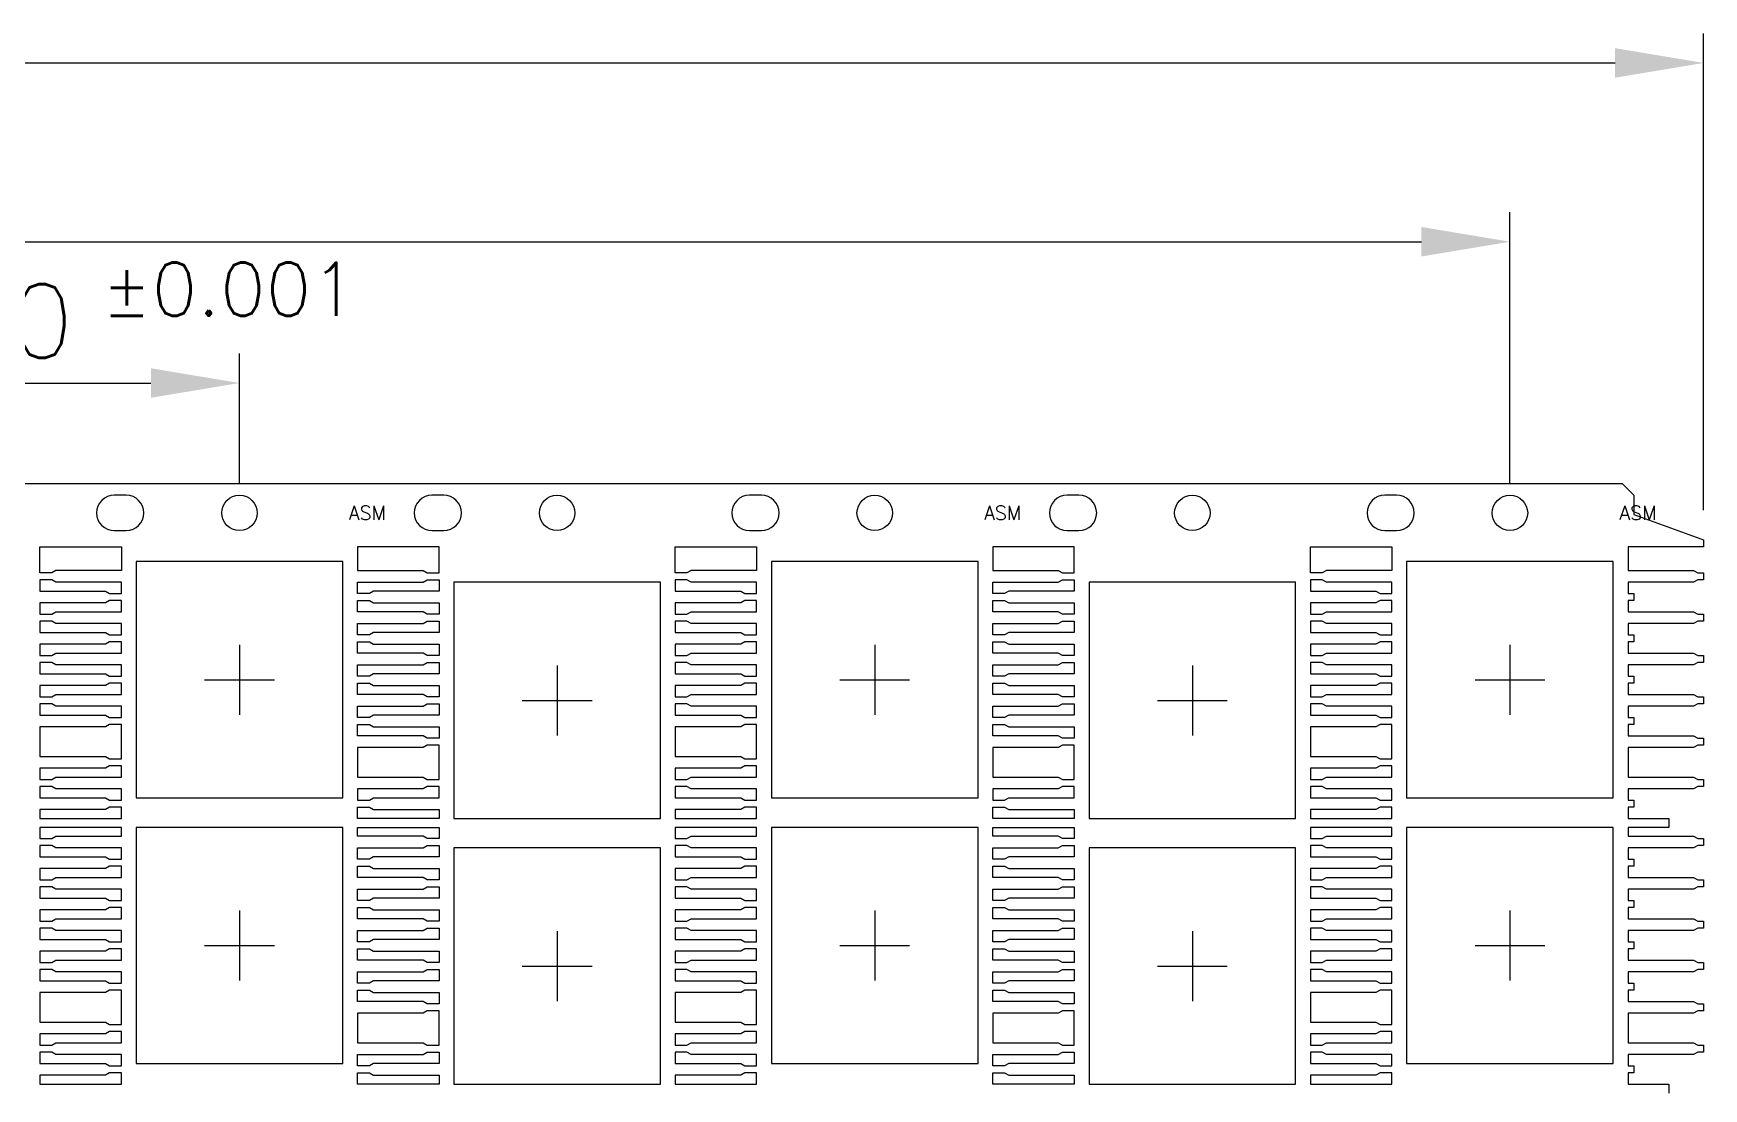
# Model space of a CAD drawing. Extents: x 32 to 268, y 59 to 388.
# Drawn here: x 185 to 241.6, y 103.8 to 139.5 of the extents above; entities that cross this region are included whole.
import ezdxf
from ezdxf.enums import TextEntityAlignment as Align
from ezdxf.lldxf.tags import DXFTag

# ---------------------------------------------------------------- set-up
doc = ezdxf.new("R2010")
doc.units = 0
doc.header["$LTSCALE"] = 8
doc.header["$MEASUREMENT"] = 0
for name, color, linetype in [('CEN', 2, 'CENTER'), ('COIN-LINE', 4, 'Continuous'), ('DIM', 7, 'Continuous'), ('PKG-OUT', 3, 'HIDDEN')]:
    doc.layers.add(name, color=color, linetype=linetype)
doc.styles.add('SIMPLEX', font='SIMPLEX.shx', dxfattribs={"height": 3})
tags = doc.linetypes.add('CENTER', pattern=[2, 1.25, -0.25, 0.25, -0.25]).pattern_tags.tags
tags[10:11] = [DXFTag(74, 4), DXFTag(75, 0), DXFTag(340, '0'), DXFTag(46, 1.0), DXFTag(50, 0.0), DXFTag(44, 0.0), DXFTag(45, 0.0)]
tags[8:9] = [DXFTag(74, 4), DXFTag(75, 0), DXFTag(340, '0'), DXFTag(46, 1.0), DXFTag(50, 0.0), DXFTag(44, 0.0), DXFTag(45, 0.0)]
tags[6:7] = [DXFTag(74, 4), DXFTag(75, 0), DXFTag(340, '0'), DXFTag(46, 1.0), DXFTag(50, 0.0), DXFTag(44, 0.0), DXFTag(45, 0.0)]
tags[4:5] = [DXFTag(74, 4), DXFTag(75, 0), DXFTag(340, '0'), DXFTag(46, 1.0), DXFTag(50, 0.0), DXFTag(44, 0.0), DXFTag(45, 0.0)]
tags = doc.linetypes.add('HIDDEN', pattern=[0.375, 0.25, -0.125]).pattern_tags.tags
tags[6:7] = [DXFTag(74, 4), DXFTag(75, 0), DXFTag(340, '0'), DXFTag(46, 1.0), DXFTag(50, 0.0), DXFTag(44, 0.0), DXFTag(45, 0.0)]
tags[4:5] = [DXFTag(74, 4), DXFTag(75, 0), DXFTag(340, '0'), DXFTag(46, 1.0), DXFTag(50, 0.0), DXFTag(44, 0.0), DXFTag(45, 0.0)]

msp = doc.modelspace()

# ---------------------------------------------------------------- linework, layer by layer
at = {"layer": 'CEN'}
for p, q in [((192.014, 118.79), (192.014, 116.423)), ((213.534, 118.79), (213.534, 116.423)), ((235.054, 118.79), (235.054, 116.423)), ((202.774, 118.09), (202.774, 115.723)), ((224.294, 118.09), (224.294, 115.723)), ((190.83, 117.607), (193.198, 117.607)), ((212.35, 117.607), (214.718, 117.607)), ((233.87, 117.607), (236.238, 117.607)), ((201.59, 116.907), (203.958, 116.907)), ((223.11, 116.907), (225.478, 116.907)), ((192.014, 109.79), (192.014, 107.423)), ((213.534, 109.79), (213.534, 107.423)), ((235.054, 109.79), (235.054, 107.423)), ((202.774, 109.09), (202.774, 106.723)), ((224.294, 109.09), (224.294, 106.723)), ((190.83, 108.607), (193.198, 108.607)), ((212.35, 108.607), (214.718, 108.607)), ((233.87, 108.607), (236.238, 108.607)), ((201.59, 107.907), (203.958, 107.907)), ((223.11, 107.907), (225.478, 107.907))]:
    msp.add_line(p, q, dxfattribs=at)
at = {"layer": 'COIN-LINE'}
msp.add_lwpolyline([(45.974, 124.257), (238.854, 124.257), (239.254, 123.857), (239.254, 123.21), (241.614, 122.351), (241.614, 122.107), (239.054, 122.107), (239.054, 121.307), (241.274, 121.307), (241.414, 121.227), (241.614, 121.227), (241.614, 120.987), (241.414, 120.987), (241.274, 120.907), (239.054, 120.907), (239.054, 120.527), (239.254, 120.527), (239.254, 120.287), (239.054, 120.287), (239.054, 119.907), (241.274, 119.907), (241.414, 119.827), (241.614, 119.827), (241.614, 119.587), (241.414, 119.587), (241.274, 119.507), (239.054, 119.507), (239.054, 119.127), (239.254, 119.127), (239.254, 118.887), (239.054, 118.887), (239.054, 118.507), (241.274, 118.507), (241.414, 118.427), (241.614, 118.427), (241.614, 118.187), (241.414, 118.187), (241.274, 118.107), (239.054, 118.107), (239.054, 117.727), (239.254, 117.727), (239.254, 117.487), (239.054, 117.487), (239.054, 117.107), (241.274, 117.107), (241.414, 117.027), (241.614, 117.027), (241.614, 116.787), (241.414, 116.787), (241.274, 116.707), (239.054, 116.707), (239.054, 116.327), (239.254, 116.327), (239.254, 116.087), (239.054, 116.087), (239.054, 115.707), (241.274, 115.707), (241.414, 115.627), (241.614, 115.627), (241.614, 115.387), (241.414, 115.387), (241.274, 115.307), (239.054, 115.307), (239.054, 114.307), (241.274, 114.307), (241.414, 114.227), (241.614, 114.227), (241.614, 113.987), (241.414, 113.987), (241.274, 113.907), (239.054, 113.907), (239.054, 113.527), (239.254, 113.527), (239.254, 113.287), (239.054, 113.287), (239.054, 112.907), (240.434, 112.907), (240.434, 112.607), (239.054, 112.607), (239.054, 112.307), (241.274, 112.307), (241.414, 112.227), (241.614, 112.227), (241.614, 111.987), (241.414, 111.987), (241.274, 111.907), (239.054, 111.907), (239.054, 111.527), (239.254, 111.527), (239.254, 111.287), (239.054, 111.287), (239.054, 110.907), (241.274, 110.907), (241.414, 110.827), (241.614, 110.827), (241.614, 110.587), (241.414, 110.587), (241.274, 110.507), (239.054, 110.507), (239.054, 110.127), (239.254, 110.127), (239.254, 109.887), (239.054, 109.887), (239.054, 109.507), (241.274, 109.507), (241.414, 109.427), (241.614, 109.427), (241.614, 109.187), (241.414, 109.187), (241.274, 109.107), (239.054, 109.107), (239.054, 108.727), (239.254, 108.727), (239.254, 108.487), (239.054, 108.487), (239.054, 108.107), (241.274, 108.107), (241.414, 108.027), (241.614, 108.027), (241.614, 107.787), (241.414, 107.787), (241.274, 107.707), (239.054, 107.707), (239.054, 107.327), (239.254, 107.327), (239.254, 107.087), (239.054, 107.087), (239.054, 106.707), (241.274, 106.707), (241.414, 106.627), (241.614, 106.627), (241.614, 106.387), (241.414, 106.387), (241.274, 106.307), (239.054, 106.307), (239.054, 105.307), (241.274, 105.307), (241.414, 105.227), (241.614, 105.227), (241.614, 104.987), (241.414, 104.987), (241.274, 104.907), (239.054, 104.907), (239.054, 104.527), (239.254, 104.527), (239.254, 104.287), (239.054, 104.287), (239.054, 103.907), (240.434, 103.907), (240.434, 103.607)], dxfattribs=at)
for points in [[(187.774, 122.657), (188.174, 122.657, 1), (188.174, 123.857), (187.774, 123.857, 1)], [(198.534, 122.657), (198.934, 122.657, 1), (198.934, 123.857), (198.534, 123.857, 1)], [(209.294, 122.657), (209.694, 122.657, 1), (209.694, 123.857), (209.294, 123.857, 1)], [(220.054, 122.657), (220.454, 122.657, 1), (220.454, 123.857), (220.054, 123.857, 1)], [(230.814, 122.657), (231.214, 122.657, 1), (231.214, 123.857), (230.814, 123.857, 1)]]:
    msp.add_lwpolyline(points, format="xyb", close=True, dxfattribs=at)
for points in [[(188.014, 121.307), (185.794, 121.307), (185.654, 121.227), (185.254, 121.227), (185.254, 122.107), (188.014, 122.107)], [(196.014, 121.307), (198.234, 121.307), (198.374, 121.227), (198.774, 121.227), (198.774, 122.107), (196.014, 122.107)], [(209.534, 121.307), (207.314, 121.307), (207.174, 121.227), (206.774, 121.227), (206.774, 122.107), (209.534, 122.107)], [(217.534, 121.307), (219.754, 121.307), (219.894, 121.227), (220.294, 121.227), (220.294, 122.107), (217.534, 122.107)], [(231.054, 121.307), (228.834, 121.307), (228.694, 121.227), (228.294, 121.227), (228.294, 122.107), (231.054, 122.107)], [(188.014, 120.907), (185.794, 120.907), (185.654, 120.987), (185.254, 120.987), (185.254, 120.607), (187.474, 120.607), (187.614, 120.527), (188.014, 120.527)], [(196.014, 120.907), (198.234, 120.907), (198.374, 120.987), (198.774, 120.987), (198.774, 120.607), (196.554, 120.607), (196.414, 120.527), (196.014, 120.527)], [(209.534, 120.907), (207.314, 120.907), (207.174, 120.987), (206.774, 120.987), (206.774, 120.607), (208.994, 120.607), (209.134, 120.527), (209.534, 120.527)], [(217.534, 120.907), (219.754, 120.907), (219.894, 120.987), (220.294, 120.987), (220.294, 120.607), (218.074, 120.607), (217.934, 120.527), (217.534, 120.527)], [(231.054, 120.907), (228.834, 120.907), (228.694, 120.987), (228.294, 120.987), (228.294, 120.607), (230.514, 120.607), (230.654, 120.527), (231.054, 120.527)], [(187.614, 120.287), (187.474, 120.207), (185.254, 120.207), (185.254, 119.827), (185.654, 119.827), (185.794, 119.907), (188.014, 119.907), (188.014, 120.287)], [(196.414, 120.287), (196.554, 120.207), (198.774, 120.207), (198.774, 119.827), (198.374, 119.827), (198.234, 119.907), (196.014, 119.907), (196.014, 120.287)], [(209.134, 120.287), (208.994, 120.207), (206.774, 120.207), (206.774, 119.827), (207.174, 119.827), (207.314, 119.907), (209.534, 119.907), (209.534, 120.287)], [(217.934, 120.287), (218.074, 120.207), (220.294, 120.207), (220.294, 119.827), (219.894, 119.827), (219.754, 119.907), (217.534, 119.907), (217.534, 120.287)], [(230.654, 120.287), (230.514, 120.207), (228.294, 120.207), (228.294, 119.827), (228.694, 119.827), (228.834, 119.907), (231.054, 119.907), (231.054, 120.287)], [(188.014, 119.507), (185.794, 119.507), (185.654, 119.587), (185.254, 119.587), (185.254, 119.207), (187.474, 119.207), (187.614, 119.127), (188.014, 119.127)], [(196.014, 119.507), (198.234, 119.507), (198.374, 119.587), (198.774, 119.587), (198.774, 119.207), (196.554, 119.207), (196.414, 119.127), (196.014, 119.127)], [(209.534, 119.507), (207.314, 119.507), (207.174, 119.587), (206.774, 119.587), (206.774, 119.207), (208.994, 119.207), (209.134, 119.127), (209.534, 119.127)], [(217.534, 119.507), (219.754, 119.507), (219.894, 119.587), (220.294, 119.587), (220.294, 119.207), (218.074, 119.207), (217.934, 119.127), (217.534, 119.127)], [(231.054, 119.507), (228.834, 119.507), (228.694, 119.587), (228.294, 119.587), (228.294, 119.207), (230.514, 119.207), (230.654, 119.127), (231.054, 119.127)], [(187.614, 118.887), (187.474, 118.807), (185.254, 118.807), (185.254, 118.427), (185.654, 118.427), (185.794, 118.507), (188.014, 118.507), (188.014, 118.887)], [(196.414, 118.887), (196.554, 118.807), (198.774, 118.807), (198.774, 118.427), (198.374, 118.427), (198.234, 118.507), (196.014, 118.507), (196.014, 118.887)], [(209.134, 118.887), (208.994, 118.807), (206.774, 118.807), (206.774, 118.427), (207.174, 118.427), (207.314, 118.507), (209.534, 118.507), (209.534, 118.887)], [(217.934, 118.887), (218.074, 118.807), (220.294, 118.807), (220.294, 118.427), (219.894, 118.427), (219.754, 118.507), (217.534, 118.507), (217.534, 118.887)], [(230.654, 118.887), (230.514, 118.807), (228.294, 118.807), (228.294, 118.427), (228.694, 118.427), (228.834, 118.507), (231.054, 118.507), (231.054, 118.887)], [(188.014, 118.107), (185.794, 118.107), (185.654, 118.187), (185.254, 118.187), (185.254, 117.807), (187.474, 117.807), (187.614, 117.727), (188.014, 117.727)], [(196.014, 118.107), (198.234, 118.107), (198.374, 118.187), (198.774, 118.187), (198.774, 117.807), (196.554, 117.807), (196.414, 117.727), (196.014, 117.727)], [(209.534, 118.107), (207.314, 118.107), (207.174, 118.187), (206.774, 118.187), (206.774, 117.807), (208.994, 117.807), (209.134, 117.727), (209.534, 117.727)], [(217.534, 118.107), (219.754, 118.107), (219.894, 118.187), (220.294, 118.187), (220.294, 117.807), (218.074, 117.807), (217.934, 117.727), (217.534, 117.727)], [(231.054, 118.107), (228.834, 118.107), (228.694, 118.187), (228.294, 118.187), (228.294, 117.807), (230.514, 117.807), (230.654, 117.727), (231.054, 117.727)], [(187.614, 117.487), (187.474, 117.407), (185.254, 117.407), (185.254, 117.027), (185.654, 117.027), (185.794, 117.107), (188.014, 117.107), (188.014, 117.487)], [(196.414, 117.487), (196.554, 117.407), (198.774, 117.407), (198.774, 117.027), (198.374, 117.027), (198.234, 117.107), (196.014, 117.107), (196.014, 117.487)], [(209.134, 117.487), (208.994, 117.407), (206.774, 117.407), (206.774, 117.027), (207.174, 117.027), (207.314, 117.107), (209.534, 117.107), (209.534, 117.487)], [(217.934, 117.487), (218.074, 117.407), (220.294, 117.407), (220.294, 117.027), (219.894, 117.027), (219.754, 117.107), (217.534, 117.107), (217.534, 117.487)], [(230.654, 117.487), (230.514, 117.407), (228.294, 117.407), (228.294, 117.027), (228.694, 117.027), (228.834, 117.107), (231.054, 117.107), (231.054, 117.487)], [(188.014, 116.707), (185.794, 116.707), (185.654, 116.787), (185.254, 116.787), (185.254, 116.407), (187.474, 116.407), (187.614, 116.327), (188.014, 116.327)], [(196.014, 116.707), (198.234, 116.707), (198.374, 116.787), (198.774, 116.787), (198.774, 116.407), (196.554, 116.407), (196.414, 116.327), (196.014, 116.327)], [(209.534, 116.707), (207.314, 116.707), (207.174, 116.787), (206.774, 116.787), (206.774, 116.407), (208.994, 116.407), (209.134, 116.327), (209.534, 116.327)], [(217.534, 116.707), (219.754, 116.707), (219.894, 116.787), (220.294, 116.787), (220.294, 116.407), (218.074, 116.407), (217.934, 116.327), (217.534, 116.327)], [(231.054, 116.707), (228.834, 116.707), (228.694, 116.787), (228.294, 116.787), (228.294, 116.407), (230.514, 116.407), (230.654, 116.327), (231.054, 116.327)], [(187.474, 116.007), (185.254, 116.007), (185.254, 115.007), (187.474, 115.007), (187.614, 114.927), (188.014, 114.927), (188.014, 116.087), (187.614, 116.087)], [(196.414, 116.087), (196.554, 116.007), (198.774, 116.007), (198.774, 115.627), (198.374, 115.627), (198.234, 115.707), (196.014, 115.707), (196.014, 116.087)], [(208.994, 116.007), (206.774, 116.007), (206.774, 115.007), (208.994, 115.007), (209.134, 114.927), (209.534, 114.927), (209.534, 116.087), (209.134, 116.087)], [(217.934, 116.087), (218.074, 116.007), (220.294, 116.007), (220.294, 115.627), (219.894, 115.627), (219.754, 115.707), (217.534, 115.707), (217.534, 116.087)], [(230.514, 116.007), (228.294, 116.007), (228.294, 115.007), (230.514, 115.007), (230.654, 114.927), (231.054, 114.927), (231.054, 116.087), (230.654, 116.087)], [(198.234, 115.307), (196.014, 115.307), (196.014, 114.307), (198.234, 114.307), (198.374, 114.227), (198.774, 114.227), (198.774, 115.387), (198.374, 115.387)], [(219.754, 115.307), (217.534, 115.307), (217.534, 114.307), (219.754, 114.307), (219.894, 114.227), (220.294, 114.227), (220.294, 115.387), (219.894, 115.387)], [(187.614, 114.687), (187.474, 114.607), (185.254, 114.607), (185.254, 114.227), (185.654, 114.227), (185.794, 114.307), (188.014, 114.307), (188.014, 114.687)], [(209.134, 114.687), (208.994, 114.607), (206.774, 114.607), (206.774, 114.227), (207.174, 114.227), (207.314, 114.307), (209.534, 114.307), (209.534, 114.687)], [(230.654, 114.687), (230.514, 114.607), (228.294, 114.607), (228.294, 114.227), (228.694, 114.227), (228.834, 114.307), (231.054, 114.307), (231.054, 114.687)], [(188.014, 113.907), (185.794, 113.907), (185.654, 113.987), (185.254, 113.987), (185.254, 113.607), (187.474, 113.607), (187.614, 113.527), (188.014, 113.527)], [(198.374, 113.987), (198.234, 113.907), (196.014, 113.907), (196.014, 113.527), (196.414, 113.527), (196.554, 113.607), (198.774, 113.607), (198.774, 113.987)], [(209.534, 113.907), (207.314, 113.907), (207.174, 113.987), (206.774, 113.987), (206.774, 113.607), (208.994, 113.607), (209.134, 113.527), (209.534, 113.527)], [(219.894, 113.987), (219.754, 113.907), (217.534, 113.907), (217.534, 113.527), (217.934, 113.527), (218.074, 113.607), (220.294, 113.607), (220.294, 113.987)], [(231.054, 113.907), (228.834, 113.907), (228.694, 113.987), (228.294, 113.987), (228.294, 113.607), (230.514, 113.607), (230.654, 113.527), (231.054, 113.527)], [(185.254, 113.207), (185.254, 112.907), (188.014, 112.907), (188.014, 113.287), (187.614, 113.287), (187.474, 113.207)], [(198.774, 113.207), (198.774, 112.907), (196.014, 112.907), (196.014, 113.287), (196.414, 113.287), (196.554, 113.207)], [(206.774, 113.207), (206.774, 112.907), (209.534, 112.907), (209.534, 113.287), (209.134, 113.287), (208.994, 113.207)], [(220.294, 113.207), (220.294, 112.907), (217.534, 112.907), (217.534, 113.287), (217.934, 113.287), (218.074, 113.207)], [(228.294, 113.207), (228.294, 112.907), (231.054, 112.907), (231.054, 113.287), (230.654, 113.287), (230.514, 113.207)], [(185.794, 112.307), (188.014, 112.307), (188.014, 112.607), (185.254, 112.607), (185.254, 112.227), (185.654, 112.227)], [(198.234, 112.307), (196.014, 112.307), (196.014, 112.607), (198.774, 112.607), (198.774, 112.227), (198.374, 112.227)], [(207.314, 112.307), (209.534, 112.307), (209.534, 112.607), (206.774, 112.607), (206.774, 112.227), (207.174, 112.227)], [(219.754, 112.307), (217.534, 112.307), (217.534, 112.607), (220.294, 112.607), (220.294, 112.227), (219.894, 112.227)], [(228.834, 112.307), (231.054, 112.307), (231.054, 112.607), (228.294, 112.607), (228.294, 112.227), (228.694, 112.227)], [(188.014, 111.907), (185.794, 111.907), (185.654, 111.987), (185.254, 111.987), (185.254, 111.607), (187.474, 111.607), (187.614, 111.527), (188.014, 111.527)], [(196.014, 111.907), (198.234, 111.907), (198.374, 111.987), (198.774, 111.987), (198.774, 111.607), (196.554, 111.607), (196.414, 111.527), (196.014, 111.527)], [(209.534, 111.907), (207.314, 111.907), (207.174, 111.987), (206.774, 111.987), (206.774, 111.607), (208.994, 111.607), (209.134, 111.527), (209.534, 111.527)], [(217.534, 111.907), (219.754, 111.907), (219.894, 111.987), (220.294, 111.987), (220.294, 111.607), (218.074, 111.607), (217.934, 111.527), (217.534, 111.527)], [(231.054, 111.907), (228.834, 111.907), (228.694, 111.987), (228.294, 111.987), (228.294, 111.607), (230.514, 111.607), (230.654, 111.527), (231.054, 111.527)], [(187.614, 111.287), (187.474, 111.207), (185.254, 111.207), (185.254, 110.827), (185.654, 110.827), (185.794, 110.907), (188.014, 110.907), (188.014, 111.287)], [(196.414, 111.287), (196.554, 111.207), (198.774, 111.207), (198.774, 110.827), (198.374, 110.827), (198.234, 110.907), (196.014, 110.907), (196.014, 111.287)], [(209.134, 111.287), (208.994, 111.207), (206.774, 111.207), (206.774, 110.827), (207.174, 110.827), (207.314, 110.907), (209.534, 110.907), (209.534, 111.287)], [(217.934, 111.287), (218.074, 111.207), (220.294, 111.207), (220.294, 110.827), (219.894, 110.827), (219.754, 110.907), (217.534, 110.907), (217.534, 111.287)], [(230.654, 111.287), (230.514, 111.207), (228.294, 111.207), (228.294, 110.827), (228.694, 110.827), (228.834, 110.907), (231.054, 110.907), (231.054, 111.287)], [(188.014, 110.507), (185.794, 110.507), (185.654, 110.587), (185.254, 110.587), (185.254, 110.207), (187.474, 110.207), (187.614, 110.127), (188.014, 110.127)], [(196.014, 110.507), (198.234, 110.507), (198.374, 110.587), (198.774, 110.587), (198.774, 110.207), (196.554, 110.207), (196.414, 110.127), (196.014, 110.127)], [(209.534, 110.507), (207.314, 110.507), (207.174, 110.587), (206.774, 110.587), (206.774, 110.207), (208.994, 110.207), (209.134, 110.127), (209.534, 110.127)], [(217.534, 110.507), (219.754, 110.507), (219.894, 110.587), (220.294, 110.587), (220.294, 110.207), (218.074, 110.207), (217.934, 110.127), (217.534, 110.127)], [(231.054, 110.507), (228.834, 110.507), (228.694, 110.587), (228.294, 110.587), (228.294, 110.207), (230.514, 110.207), (230.654, 110.127), (231.054, 110.127)], [(187.614, 109.887), (187.474, 109.807), (185.254, 109.807), (185.254, 109.427), (185.654, 109.427), (185.794, 109.507), (188.014, 109.507), (188.014, 109.887)], [(196.414, 109.887), (196.554, 109.807), (198.774, 109.807), (198.774, 109.427), (198.374, 109.427), (198.234, 109.507), (196.014, 109.507), (196.014, 109.887)], [(209.134, 109.887), (208.994, 109.807), (206.774, 109.807), (206.774, 109.427), (207.174, 109.427), (207.314, 109.507), (209.534, 109.507), (209.534, 109.887)], [(217.934, 109.887), (218.074, 109.807), (220.294, 109.807), (220.294, 109.427), (219.894, 109.427), (219.754, 109.507), (217.534, 109.507), (217.534, 109.887)], [(230.654, 109.887), (230.514, 109.807), (228.294, 109.807), (228.294, 109.427), (228.694, 109.427), (228.834, 109.507), (231.054, 109.507), (231.054, 109.887)], [(188.014, 109.107), (185.794, 109.107), (185.654, 109.187), (185.254, 109.187), (185.254, 108.807), (187.474, 108.807), (187.614, 108.727), (188.014, 108.727)], [(196.014, 109.107), (198.234, 109.107), (198.374, 109.187), (198.774, 109.187), (198.774, 108.807), (196.554, 108.807), (196.414, 108.727), (196.014, 108.727)], [(209.534, 109.107), (207.314, 109.107), (207.174, 109.187), (206.774, 109.187), (206.774, 108.807), (208.994, 108.807), (209.134, 108.727), (209.534, 108.727)], [(217.534, 109.107), (219.754, 109.107), (219.894, 109.187), (220.294, 109.187), (220.294, 108.807), (218.074, 108.807), (217.934, 108.727), (217.534, 108.727)], [(231.054, 109.107), (228.834, 109.107), (228.694, 109.187), (228.294, 109.187), (228.294, 108.807), (230.514, 108.807), (230.654, 108.727), (231.054, 108.727)], [(187.614, 108.487), (187.474, 108.407), (185.254, 108.407), (185.254, 108.027), (185.654, 108.027), (185.794, 108.107), (188.014, 108.107), (188.014, 108.487)], [(196.414, 108.487), (196.554, 108.407), (198.774, 108.407), (198.774, 108.027), (198.374, 108.027), (198.234, 108.107), (196.014, 108.107), (196.014, 108.487)], [(209.134, 108.487), (208.994, 108.407), (206.774, 108.407), (206.774, 108.027), (207.174, 108.027), (207.314, 108.107), (209.534, 108.107), (209.534, 108.487)], [(217.934, 108.487), (218.074, 108.407), (220.294, 108.407), (220.294, 108.027), (219.894, 108.027), (219.754, 108.107), (217.534, 108.107), (217.534, 108.487)], [(230.654, 108.487), (230.514, 108.407), (228.294, 108.407), (228.294, 108.027), (228.694, 108.027), (228.834, 108.107), (231.054, 108.107), (231.054, 108.487)], [(188.014, 107.707), (185.794, 107.707), (185.654, 107.787), (185.254, 107.787), (185.254, 107.407), (187.474, 107.407), (187.614, 107.327), (188.014, 107.327)], [(196.014, 107.707), (198.234, 107.707), (198.374, 107.787), (198.774, 107.787), (198.774, 107.407), (196.554, 107.407), (196.414, 107.327), (196.014, 107.327)], [(209.534, 107.707), (207.314, 107.707), (207.174, 107.787), (206.774, 107.787), (206.774, 107.407), (208.994, 107.407), (209.134, 107.327), (209.534, 107.327)], [(217.534, 107.707), (219.754, 107.707), (219.894, 107.787), (220.294, 107.787), (220.294, 107.407), (218.074, 107.407), (217.934, 107.327), (217.534, 107.327)], [(231.054, 107.707), (228.834, 107.707), (228.694, 107.787), (228.294, 107.787), (228.294, 107.407), (230.514, 107.407), (230.654, 107.327), (231.054, 107.327)], [(187.474, 107.007), (185.254, 107.007), (185.254, 106.007), (187.474, 106.007), (187.614, 105.927), (188.014, 105.927), (188.014, 107.087), (187.614, 107.087)], [(196.414, 107.087), (196.554, 107.007), (198.774, 107.007), (198.774, 106.627), (198.374, 106.627), (198.234, 106.707), (196.014, 106.707), (196.014, 107.087)], [(208.994, 107.007), (206.774, 107.007), (206.774, 106.007), (208.994, 106.007), (209.134, 105.927), (209.534, 105.927), (209.534, 107.087), (209.134, 107.087)], [(217.934, 107.087), (218.074, 107.007), (220.294, 107.007), (220.294, 106.627), (219.894, 106.627), (219.754, 106.707), (217.534, 106.707), (217.534, 107.087)], [(230.514, 107.007), (228.294, 107.007), (228.294, 106.007), (230.514, 106.007), (230.654, 105.927), (231.054, 105.927), (231.054, 107.087), (230.654, 107.087)], [(198.234, 106.307), (196.014, 106.307), (196.014, 105.307), (198.234, 105.307), (198.374, 105.227), (198.774, 105.227), (198.774, 106.387), (198.374, 106.387)], [(219.754, 106.307), (217.534, 106.307), (217.534, 105.307), (219.754, 105.307), (219.894, 105.227), (220.294, 105.227), (220.294, 106.387), (219.894, 106.387)], [(187.614, 105.687), (187.474, 105.607), (185.254, 105.607), (185.254, 105.227), (185.654, 105.227), (185.794, 105.307), (188.014, 105.307), (188.014, 105.687)], [(209.134, 105.687), (208.994, 105.607), (206.774, 105.607), (206.774, 105.227), (207.174, 105.227), (207.314, 105.307), (209.534, 105.307), (209.534, 105.687)], [(230.654, 105.687), (230.514, 105.607), (228.294, 105.607), (228.294, 105.227), (228.694, 105.227), (228.834, 105.307), (231.054, 105.307), (231.054, 105.687)], [(188.014, 104.907), (185.794, 104.907), (185.654, 104.987), (185.254, 104.987), (185.254, 104.607), (187.474, 104.607), (187.614, 104.527), (188.014, 104.527)], [(196.014, 104.907), (198.234, 104.907), (198.374, 104.987), (198.774, 104.987), (198.774, 104.607), (196.554, 104.607), (196.414, 104.527), (196.014, 104.527)], [(209.534, 104.907), (207.314, 104.907), (207.174, 104.987), (206.774, 104.987), (206.774, 104.607), (208.994, 104.607), (209.134, 104.527), (209.534, 104.527)], [(217.534, 104.907), (219.754, 104.907), (219.894, 104.987), (220.294, 104.987), (220.294, 104.607), (218.074, 104.607), (217.934, 104.527), (217.534, 104.527)], [(231.054, 104.907), (228.834, 104.907), (228.694, 104.987), (228.294, 104.987), (228.294, 104.607), (230.514, 104.607), (230.654, 104.527), (231.054, 104.527)], [(185.254, 104.207), (185.254, 103.907), (188.014, 103.907), (188.014, 104.287), (187.614, 104.287), (187.474, 104.207)], [(198.774, 104.207), (198.774, 103.907), (196.014, 103.907), (196.014, 104.287), (196.414, 104.287), (196.554, 104.207)], [(206.774, 104.207), (206.774, 103.907), (209.534, 103.907), (209.534, 104.287), (209.134, 104.287), (208.994, 104.207)], [(220.294, 104.207), (220.294, 103.907), (217.534, 103.907), (217.534, 104.287), (217.934, 104.287), (218.074, 104.207)], [(228.294, 104.207), (228.294, 103.907), (231.054, 103.907), (231.054, 104.287), (230.654, 104.287), (230.514, 104.207)]]:
    msp.add_lwpolyline(points, close=True, dxfattribs=at)
for centre in [(192.014, 123.257), (202.774, 123.257), (213.534, 123.257), (224.294, 123.257), (235.054, 123.257)]:
    msp.add_circle(centre, 0.6, dxfattribs=at)
at = {"layer": 'DIM'}
for p, q in [((241.614, 123.351), (241.614, 139.502)), ((48.574, 138.502), (238.614, 138.502)), ((235.054, 124.257), (235.054, 133.445)), ((55.134, 132.445), (232.054, 132.445)), ((192.014, 124.257), (192.014, 128.659)), ((173.494, 127.659), (189.014, 127.659))]:
    msp.add_line(p, q, dxfattribs=at)
for points in [[(241.614, 138.502), (238.614, 138.002), (238.614, 139.002)], [(235.054, 132.445), (232.054, 131.945), (232.054, 132.945)], [(192.014, 127.659), (189.014, 127.159), (189.014, 128.159)]]:
    msp.add_solid(points, dxfattribs=at)
at = {"layer": 'PKG-OUT'}
for points in [[(195.514, 113.607), (195.514, 121.607), (188.514, 121.607), (188.514, 113.607)], [(217.034, 113.607), (217.034, 121.607), (210.034, 121.607), (210.034, 113.607)], [(238.554, 113.607), (238.554, 121.607), (231.554, 121.607), (231.554, 113.607)], [(206.274, 112.907), (206.274, 120.907), (199.274, 120.907), (199.274, 112.907)], [(227.794, 112.907), (227.794, 120.907), (220.794, 120.907), (220.794, 112.907)], [(195.514, 104.607), (195.514, 112.607), (188.514, 112.607), (188.514, 104.607)], [(217.034, 104.607), (217.034, 112.607), (210.034, 112.607), (210.034, 104.607)], [(238.554, 104.607), (238.554, 112.607), (231.554, 112.607), (231.554, 104.607)], [(206.274, 103.907), (206.274, 111.907), (199.274, 111.907), (199.274, 103.907)], [(227.794, 103.907), (227.794, 111.907), (220.794, 111.907), (220.794, 103.907)]]:
    msp.add_lwpolyline(points, close=True, dxfattribs=at)

# ---------------------------------------------------------------- texts
at = {"layer": 'DIM', "attachment_point": 5, "style": 'SIMPLEX'}
for s, insert, char_height in [('%%P0.001', (191.667, 130.839), 1.8), ('1.0760', (180.508, 129.759), 2.5)]:
    msp.add_mtext(s, dxfattribs=dict(at, insert=insert, char_height=char_height))
at = {"layer": 'PKG-OUT', "style": 'SIMPLEX'}
for p in [(196.347, 123.257), (217.867, 123.257), (239.387, 123.257)]:
    msp.add_text('ASM', height=0.4724, dxfattribs=at).set_placement(p, align=Align.MIDDLE_CENTER)

doc.saveas('drawing.dxf')
